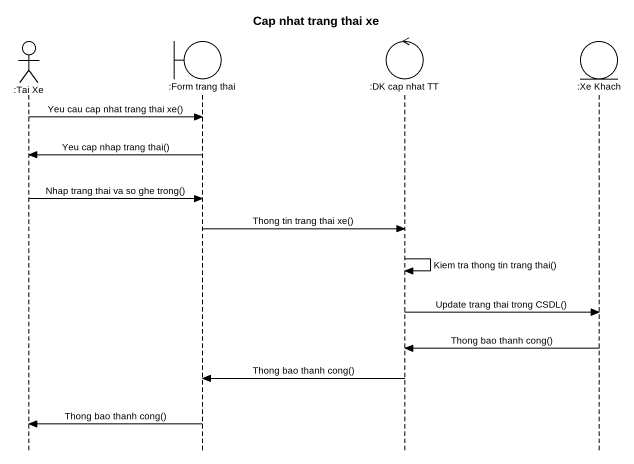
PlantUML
@startuml
title Cap nhat trang thai xe
hide footbox
actor ":Tai Xe" as Tai_Xe
boundary ":Form trang thai" as Form_trang_thai
control ":DK cap nhat TT" as DK_cap_nhat_TT
entity ":Xe Khach" as Xe_Khach

Tai_Xe -> Form_trang_thai : Yeu cau cap nhat trang thai xe()
Form_trang_thai -> Tai_Xe : Yeu cap nhap trang thai()
Tai_Xe -> Form_trang_thai : Nhap trang thai va so ghe trong()
Form_trang_thai -> DK_cap_nhat_TT : Thong tin trang thai xe()
DK_cap_nhat_TT -> DK_cap_nhat_TT : Kiem tra thong tin trang thai()
DK_cap_nhat_TT -> Xe_Khach : Update trang thai trong CSDL()
Xe_Khach -> DK_cap_nhat_TT : Thong bao thanh cong()
DK_cap_nhat_TT -> Form_trang_thai : Thong bao thanh cong()
Form_trang_thai -> Tai_Xe : Thong bao thanh cong()
@enduml
